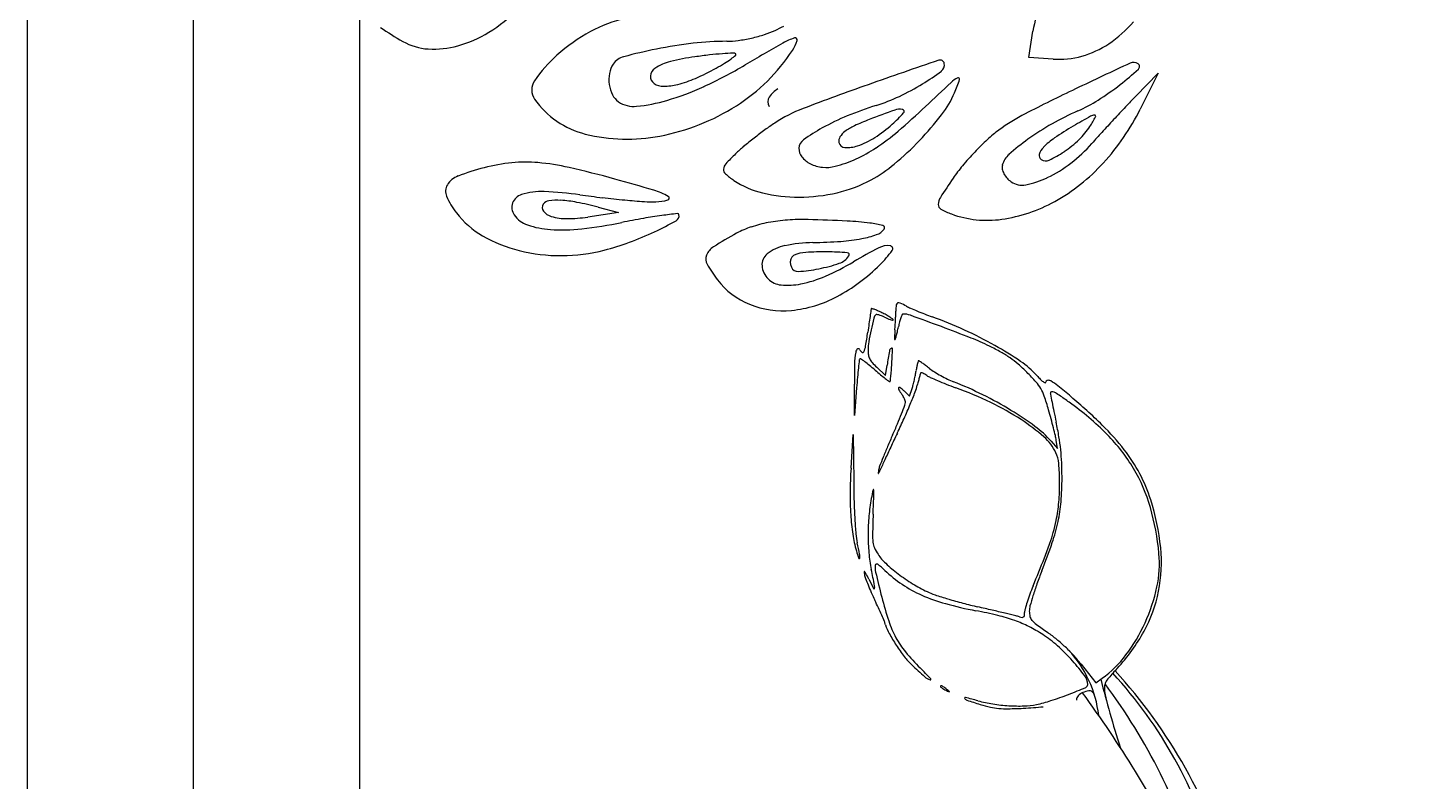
# Model space of a CAD drawing. Header units: millimetres. Extents: x 56222 to 3066687, y -650199 to -121287.
# Drawn here: x 140514.61 to 140522.88, y -185740.97 to -185736.43 of the extents above; entities that cross this region are included whole.
import ezdxf

# ---------------------------------------------------------------- set-up
doc = ezdxf.new("R2010")
doc.units = ezdxf.units.MM
doc.header["$MEASUREMENT"] = 0
doc.layers.add('$TD_AUDIT_GENERATED_(A0BDF17)', color=32, linetype='Continuous', lineweight=30)
doc.layers.add('FURNITURE', color=32, linetype='Continuous', lineweight=9)

msp = doc.modelspace()

# ---------------------------------------------------------------- linework, layer by layer
at = {"layer": '$TD_AUDIT_GENERATED_(A0BDF17)', "linetype": 'Continuous', "lineweight": 25, "ltscale": 2}
for p, q in [((140520.6349, -185736.6124), (140520.6595, -185736.4551)), ((140520.781, -185736.6227), (140520.6349, -185736.6124)), ((140521.2784, -185736.8466), (140521.4133, -185736.7076)), ((140521.4133, -185736.7076), (140521.3054, -185736.9242)), ((140518.1662, -185737.5463), (140517.9799, -185737.5738)), ((140518.0433, -185737.5145), (140518.1662, -185737.5463)), ((140519.7199, -185738.4784), (140519.7726, -185738.5282)), ((140519.7726, -185738.5282), (140519.7819, -185738.466)), ((140519.5867, -185738.7696), (140519.5849, -185738.5797)), ((140519.5987, -185738.6021), (140519.5867, -185738.7696)), ((140519.8837, -185738.6206), (140519.9174, -185738.6522)), ((140519.9174, -185738.6522), (140519.9325, -185738.6054)), ((140519.5649, -185739.0861), (140519.5784, -185738.8822)), ((140519.5784, -185738.8822), (140519.5809, -185739.1635)), ((140520.7688, -185738.9226), (140520.8085, -185738.9666)), ((140520.8085, -185738.9666), (140520.8003, -185738.9173)), ((140520.9492, -185740.2659), (140521.0381, -185740.3777)), ((140521.0381, -185740.3777), (140521.0767, -185740.3502))]:
    msp.add_line(p, q, dxfattribs=at)
for centre, radius, start, end in [((140516.81, -185735.5355), 1.0895, 301.82711, 313.75859), ((140521.2682, -185736.5503), 0.6162, 154.1007, 171.11601), ((140518.3704, -185737.1366), 0.7752, 102.17137, 118.8557), ((140518.6621, -185735.5129), 1.038, 295.46174, 298.63045), ((140520.7175, -185735.934), 0.7176, 303.78741, 319.69052), ((140517.8919, -185734.7179), 2.07, 235.93225, 240.32767), ((140517.0045, -185735.8488), 0.7208, 285.5661, 301.82703), ((140518.5321, -185737.4299), 1.1101, 118.85575, 131.60327), ((140518.7503, -185735.5413), 0.9792, 277.96318, 282.73569), ((140518.7511, -185735.545), 0.9754, 282.73562, 287.51294), ((140518.896, -185736.0042), 0.4939, 287.51292, 295.46169), ((140519.3271, -185736.8263), 0.3458, 107.17137, 119.81128), ((140519.2286, -185736.5074), 0.0121, 341.6018, 107.17148), ((140517.0416, -185736.2103), 0.3524, 240.32773, 266.53504), ((140517.053, -185736.0229), 0.5401, 266.53502, 285.56607), ((140519.0466, -185739.813), 3.3151, 101.36434, 104.86026), ((140518.921, -185739.1883), 2.678, 96.57964, 101.36429), ((140518.8234, -185738.3424), 1.8264, 90.20557, 96.57958), ((140518.953, -185738.7226), 2.1378, 94.35769, 96.43724), ((140519.0543, -185740.0515), 3.4705, 93.28166, 94.35767), ((140518.8151, -185736.0044), 0.5116, 270.20558, 277.96322), ((140518.8569, -185736.6099), 0.0233, 55.7303, 93.28169), ((140518.867, -185736.5952), 0.00544, 311.37949, 55.73034), ((140518.2803, -185735.9668), 1.1098, 302.38044, 327.05251), ((140532.4037, -185759.6489), 26.6492, 119.81126, 120.37712), ((140518.9941, -185736.4294), 0.2593, 327.05248, 341.60184), ((140520.8021, -185736.0604), 0.5655, 285.60574, 303.78733), ((140518.3383, -185737.2116), 0.8182, 131.6033, 146.00749), ((140518.2506, -185736.7333), 0.1419, 145.73023, 170.15535), ((140518.2247, -185736.7157), 0.1106, 104.86018, 145.73024), ((140518.5525, -185736.9366), 0.308, 104.08984, 123.12544), ((140518.8126, -185737.9732), 1.3767, 97.82615, 104.08977), ((140519.1242, -185740.2401), 3.6649, 96.43726, 97.82609), ((140517.4467, -185734.1319), 2.9283, 294.90531, 300.37717), ((140518.1665, -185735.6135), 1.2151, 298.86591, 301.6272), ((140518.5183, -185736.1848), 0.5443, 301.62718, 306.66084), ((140518.5882, -185736.2787), 0.4272, 306.6607, 311.37938), ((140536.8057, -185785.5279), 51.6756, 108.87027, 109.36921), ((140520.1008, -185736.6542), 0.0258, 10.73024, 108.8702), ((140520.0806, -185736.658), 0.0463, 306.76948, 10.73022), ((140520.8168, -185736.1129), 0.511, 265.9896, 285.60569), ((140537.3152, -185771.1688), 38.0786, 114.96166, 115.50963), ((140521.2656, -185736.6901), 0.0475, 55.73023, 114.96164), ((140521.2806, -185736.6681), 0.0209, 312.08735, 55.73021), ((140517.7405, -185736.8086), 0.0973, 146.00748, 214.73664), ((140518.3241, -185736.7461), 0.2165, 170.15543, 187.9596), ((140518.4083, -185736.7275), 0.0508, 176.35292, 235.73018), ((140518.4164, -185736.728), 0.0589, 123.12547, 176.35304), ((140518.3638, -185736.1323), 0.662, 283.81308, 293.58022), ((140518.0264, -185735.3594), 1.5053, 293.58029, 298.86592), ((140519.188, -185735.4634), 1.5376, 301.65616, 306.76954), ((140520.2739, -185736.8779), 0.1564, 115.33181, 132.97104), ((140519.2886, -185736.4341), 0.9811, 336.50775, 341.41542), ((140520.2106, -185736.7441), 0.00839, 341.41538, 115.33176), ((140519.8999, -185735.1394), 2.0807, 308.10362, 312.08733), ((140518.3117, -185736.7478), 0.2039, 187.95966, 206.30385), ((140518.226, -185736.7901), 0.1084, 206.30384, 235.7302), ((140518.4345, -185736.689), 0.0974, 235.73026, 271.19227), ((140518.4284, -185736.3953), 0.3912, 271.1923, 283.81302), ((140518.0169, -185735.3599), 1.5744, 286.1985, 294.90533), ((140519.2083, -185736.9439), 0.1643, 120.53703, 145.73023), ((140524.7624, -185751.2703), 15.3626, 109.36924, 110.92399), ((140519.2652, -185735.5887), 1.3904, 295.15237, 301.65621), ((140537.4491, -185755.3147), 25.3537, 132.97105, 133.44821), ((140519.6065, -185736.5723), 0.6345, 322.50698, 336.50775), ((140525.762, -185746.9576), 11.2522, 115.50968, 117.23265), ((140520.1711, -185735.4853), 1.6412, 302.46453, 308.10359), ((140518.0909, -185736.5656), 0.5237, 214.73656, 256.13314), ((140518.2573, -185736.7443), 0.1639, 235.73014, 275.87883), ((140518.1685, -185735.8818), 1.0309, 275.87876, 286.19854), ((140518.1676, -185735.7892), 1.3202, 280.71792, 302.38043), ((140519.1152, -185736.8805), 0.0517, 145.73018, 212.65014), ((140519.5916, -185737.7463), 0.8839, 110.92392, 123.37486), ((140520.3823, -185739.0041), 2.2051, 107.57168, 112.39207), ((140519.3744, -185735.8213), 1.1335, 287.57171, 295.15238), ((140517.0417, -185733.7708), 4.3213, 310.49447, 313.44824), ((140520.5671, -185736.1077), 0.9035, 293.64827, 302.46449), ((140520.0307, -185736.2895), 1.424, 317.65444, 333.52927), ((140530.1166, -185745.2996), 12.2301, 136.68926, 137.18338), ((140525.5829, -185741.0256), 5.9995, 135.84749, 136.68927), ((140520.0945, -185738.3054), 1.4495, 112.39198, 118.99315), ((140520.1838, -185738.3128), 1.4204, 111.00828, 114.93953), ((140521.9912, -185743.0194), 6.4621, 109.56142, 111.00823), ((140519.1145, -185736.2372), 1.0452, 311.91707, 317.2169), ((140519.8574, -185737.0141), 0.0889, 78.50806, 109.56138), ((140519.8727, -185736.9389), 0.0122, 317.21686, 78.50793), ((140518.6294, -185735.8228), 1.8659, 316.24363, 322.50702), ((140521.1506, -185737.9972), 1.1748, 117.23271, 126.2963), ((140521.6014, -185738.4696), 1.6749, 113.64824, 119.58001), ((140525.5778, -185744.993), 9.2367, 119.66489, 120.40629), ((140520.0522, -185736.4214), 1.1279, 327.44555, 330.83263), ((140521.0302, -185737.0089), 0.0483, 89.04084, 119.66497), ((140521.0309, -185736.9677), 0.00713, 330.83267, 89.04093), ((140530.117, -185745.2999), 12.2306, 137.18333, 137.67745), ((140518.2175, -185736.0528), 1.0519, 256.13307, 280.71791), ((140520.5211, -185739.0554), 2.4898, 126.30669, 128.2052), ((140519.872, -185738.1719), 1.3935, 123.37484, 126.30662), ((140519.9755, -185738.0908), 1.2041, 118.99309, 125.32702), ((140519.6028, -185737.1575), 0.1236, 127.02515, 147.64327), ((140519.7167, -185737.3085), 0.3128, 114.93955, 127.02508), ((140519.2572, -185736.3961), 0.8317, 302.79978, 311.91714), ((140518.9598, -185736.017), 1.3675, 303.53222, 310.4945), ((140520.9243, -185737.6891), 0.7926, 126.29626, 132.75637), ((140521.5709, -185738.4159), 1.6131, 119.58003, 125.68151), ((140521.9818, -185738.8653), 2.1318, 120.40637, 124.00196), ((140520.6498, -185736.8029), 0.419, 313.47404, 327.44559), ((140525.5117, -185741.1061), 6.002, 137.67743, 138.51899), ((140519.5933, -185737.9506), 1.0471, 130.11428, 133.68673), ((140520.479, -185739.0019), 2.4218, 128.20523, 130.11428), ((140519.3281, -185737.1631), 0.0769, 177.44774, 219.07848), ((140519.3177, -185737.1627), 0.0665, 125.32697, 177.44768), ((140519.5373, -185737.116), 0.046, 147.64326, 190.73021), ((140519.5296, -185737.1174), 0.0382, 190.73023, 266.55508), ((140519.5394, -185736.9543), 0.2017, 266.55517, 288.86054), ((140519.2283, -185736.4223), 0.8813, 294.57122, 303.53229), ((140519.4521, -185736.6987), 0.4718, 288.86063, 302.79975), ((140518.6042, -185735.7986), 1.9009, 309.97476, 316.24364), ((140521.5444, -185738.3598), 1.706, 132.7563, 136.39771), ((140521.4771, -185738.2853), 1.4524, 125.68152, 131.45091), ((140520.7978, -185737.2266), 0.1042, 136.07539, 163.47517), ((140521.0221, -185737.4427), 0.4158, 124.00196, 136.07537), ((140520.4414, -185736.5831), 0.7219, 304.17792, 313.47399), ((140520.3222, -185736.5179), 0.925, 307.71341, 318.51894), ((140517.6368, -185738.3641), 1.1224, 95.80397, 104.44672), ((140517.6081, -185738.0817), 0.8385, 85.04949, 95.80403), ((140517.5625, -185738.6075), 1.3662, 77.06916, 85.04952), ((140518.8496, -185737.2888), 0.0521, 137.56265, 176.27978), ((140519.73, -185738.0937), 1.245, 133.68676, 137.56256), ((140519.3902, -185737.1127), 0.1568, 219.07842, 243.51827), ((140519.4149, -185737.063), 0.2124, 243.51829, 264.17301), ((140519.2756, -185736.5257), 0.7677, 284.63269, 294.57117), ((140519.2886, -185736.615), 0.8355, 298.38574, 309.97481), ((140521.5675, -185738.3818), 1.7379, 136.39779, 140.02339), ((140520.6033, -185737.2959), 0.1324, 131.45089, 164.86153), ((140520.7247, -185737.2049), 0.028, 163.47506, 235.73022), ((140520.7363, -185737.1878), 0.0486, 235.73016, 295.4788), ((140520.413, -185736.6353), 0.7766, 295.39405, 307.71337), ((140520.464, -185736.6165), 0.6816, 295.47881, 304.17786), ((140520.2295, -185736.4706), 1.1551, 299.08234, 317.65445), ((140517.2447, -185737.4473), 0.1287, 110.59606, 148.43405), ((140517.7405, -185738.7667), 1.5381, 104.4467, 110.59604), ((140516.4489, -185743.4577), 6.3427, 74.51454, 77.06914), ((140518.8323, -185737.2877), 0.0347, 176.27973, 228.21136), ((140519.1353, -185736.9486), 0.4894, 228.2114, 235.73026), ((140519.4152, -185737.0604), 0.2151, 264.17302, 284.63268), ((140520.9623, -185737.8744), 0.9481, 140.02338, 145.73024), ((140520.5246, -185737.2746), 0.0508, 164.86145, 192.33421), ((140520.5813, -185737.2622), 0.1089, 192.33433, 207.87179), ((140520.603, -185737.2508), 0.1334, 207.87166, 221.94709), ((140520.5113, -185736.8425), 0.5473, 281.03922, 295.39409), ((140517.1982, -185737.4188), 0.0741, 148.43401, 203.68878), ((140517.7021, -185737.8328), 0.4122, 87.68012, 107.0159), ((140514.5472, -185750.3217), 13.4653, 73.47313, 74.51453), ((140518.2528, -185737.8336), 0.439, 61.0976, 73.47313), ((140519.1504, -185736.9264), 0.5163, 235.73018, 256.81901), ((140519.2963, -185736.6292), 0.8193, 283.08515, 298.38579), ((140523.9513, -185739.911), 4.565, 145.73025, 147.45803), ((140520.6058, -185737.2483), 0.1372, 221.9471, 235.73027), ((140520.5939, -185737.2657), 0.1161, 235.73014, 281.03929), ((140517.5762, -185737.2529), 0.4869, 203.68873, 217.46573), ((140517.6025, -185737.5161), 0.079, 160.09337, 214.73657), ((140517.6055, -185737.5172), 0.0822, 107.0158, 160.09337), ((140517.7422, -185737.5168), 0.0357, 145.73025, 217.76866), ((140517.7525, -185737.5239), 0.0483, 97.36597, 145.73016), ((140517.6286, -185739.6452), 2.2261, 82.13413, 87.6802), ((140517.796, -185737.8603), 0.3875, 86.91901, 97.36596), ((140517.7783, -185738.1903), 0.718, 78.9922, 86.919), ((140517.5058, -185739.5908), 2.1448, 75.48706, 78.99214), ((140518.7742, -185731.3535), 6.1444, 262.13411, 263.41088), ((140518.7462, -185731.5961), 5.9001, 263.41079, 264.72698), ((140518.6887, -185732.219), 5.2746, 264.72697, 266.00281), ((140518.3709, -185736.7668), 0.7157, 266.00282, 271.56836), ((140518.3828, -185737.2014), 0.281, 271.56845, 286.50308), ((140518.4593, -185737.4595), 0.0117, 286.50301, 61.09761), ((140519.2486, -185736.507), 0.947, 256.81905, 270.21077), ((140519.2483, -185736.4226), 1.0315, 270.21081, 283.08514), ((140520.1744, -185737.501), 0.0847, 147.45801, 177.70342), ((140520.1209, -185737.4988), 0.0312, 177.70343, 240.86619), ((140520.341, -185736.6712), 0.9255, 278.11577, 299.08234), ((140517.6093, -185737.2275), 0.5286, 217.46573, 240.27247), ((140517.6691, -185737.47), 0.16, 214.73654, 251.35883), ((140517.7859, -185737.4829), 0.091, 217.76869, 253.90138), ((140517.8531, -185737.25), 0.3335, 253.90145, 270.50074), ((140517.8481, -185736.6824), 0.9011, 270.5008, 278.40631), ((140519.2512, -185742.8565), 5.3568, 100.05933, 101.48254), ((140518.789, -185740.2507), 2.7104, 97.68994, 100.05938), ((140519.1664, -185743.0463), 5.5313, 96.72049, 97.68993), ((140518.4961, -185737.5667), 0.0337, 298.64417, 10.73025), ((140518.5202, -185737.5621), 0.00916, 10.73016, 96.72035), ((140520.3268, -185737.1294), 0.4541, 240.86617, 249.81946), ((140520.3841, -185736.9735), 0.6202, 249.81946, 278.11574), ((140517.7939, -185737.0999), 0.5506, 251.35879, 265.95837), ((140517.8274, -185736.6253), 1.0263, 265.95829, 276.50976), ((140517.6249, -185734.8507), 2.8125, 276.50975, 281.48247), ((140517.5957, -185735.9982), 1.8408, 290.18875, 295.31403), ((140517.3142, -185735.403), 2.4991, 295.31411, 298.64413), ((140519.1234, -185738.1228), 0.5145, 108.1445, 118.70122), ((140519.2249, -185738.4324), 0.8402, 100.83317, 108.14438), ((140519.2534, -185738.5816), 0.9922, 94.08562, 100.83311), ((140519.2703, -185738.8174), 1.2286, 88.33698, 94.08552), ((140518.9113, -185751.1798), 13.5962, 87.34345, 88.33695), ((140519.4595, -185739.3658), 1.7695, 82.87799, 87.34351), ((140519.6079, -185738.1779), 0.5724, 75.00362, 82.878), ((140519.6859, -185737.5889), 0.0966, 289.55395, 323.41069), ((140519.7525, -185737.6383), 0.0137, 323.41082, 75.00371), ((140517.7823, -185736.9246), 0.8774, 240.27245, 255.87675), ((140517.6851, -185736.2411), 1.5819, 284.44663, 290.18876), ((140520.1834, -185740.0588), 2.7217, 118.70129, 122.09959), ((140519.2144, -185737.9881), 0.2465, 101.16613, 128.92687), ((140519.3552, -185738.7013), 0.9734, 91.1655, 101.1662), ((140519.2675, -185734.3924), 3.3363, 271.16554, 274.06478), ((140519.4275, -185736.6431), 1.08, 274.06483, 280.78553), ((140519.5171, -185737.1136), 0.6009, 280.78559, 289.55398), ((140519.7858, -185737.8645), 0.1184, 83.18729, 117.3749), ((140519.7977, -185737.765), 0.0182, 323.45994, 83.18727), ((140517.8169, -185736.7869), 1.0194, 255.87683, 270.34128), ((140517.8167, -185736.7522), 1.0542, 270.34134, 284.44668), ((140518.7541, -185737.827), 0.0635, 157.74841, 209.42144), ((140518.7936, -185737.8432), 0.1062, 122.0996, 157.74841), ((140519.1116, -185737.8607), 0.0828, 128.92687, 184.2925), ((140519.2608, -185737.8463), 0.0614, 167.20568, 187.26648), ((140519.2479, -185737.8433), 0.0482, 144.23884, 167.20578), ((140519.2359, -185737.8347), 0.0334, 114.01274, 144.23878), ((140519.306, -185737.992), 0.2056, 93.61384, 114.01278), ((140519.3988, -185739.4609), 1.6774, 89.26587, 93.61387), ((140519.3934, -185739.8759), 2.0925, 85.91568, 89.26587), ((140519.456, -185737.7422), 0.1165, 288.99194, 325.38232), ((140519.5416, -185737.8013), 0.0126, 325.38236, 85.91565), ((140521.1263, -185740.4533), 3.0337, 117.3749, 120.63298), ((140519.1958, -185737.319), 0.7672, 314.96686, 323.45994), ((140519.4029, -185737.4611), 0.8085, 209.42151, 217.46574), ((140519.1542, -185737.8576), 0.1255, 184.29248, 224.93409), ((140519.2774, -185737.8442), 0.0781, 187.26644, 204.01277), ((140519.2454, -185737.8584), 0.0431, 204.01268, 273.7725), ((140519.184, -185736.9279), 0.9756, 273.77256, 281.04439), ((140519.1948, -185736.9832), 0.9192, 281.04436, 288.99199), ((140518.7839, -185736.4978), 1.5633, 293.67534, 300.63304), ((140518.9599, -185737.0828), 1.1011, 298.24556, 314.96682), ((140519.1241, -185737.6747), 0.4572, 217.46573, 248.24338), ((140519.1551, -185737.8566), 0.1269, 224.93405, 264.83225), ((140519.1812, -185737.569), 0.4157, 264.83224, 281.32689), ((140519.1202, -185737.2648), 0.7259, 281.32685, 293.67542), ((140519.1389, -185737.416), 0.7228, 275.32626, 298.24556), ((140519.1557, -185737.5957), 0.5423, 248.24331, 275.3263), ((140543.7427, -185741.6799), 24.3179, 171.61623, 171.7063), ((140519.7622, -185738.1457), 0.0784, 166.46282, 171.61628), ((140519.6889, -185738.1281), 0.003, 73.46432, 166.46299), ((140519.6006, -185738.4257), 0.3134, 70.03145, 73.46413), ((140519.7473, -185738.1945), 0.0463, 134.9999, 165.53624), ((140519.6015, -185738.4231), 0.3107, 65.54806, 70.03145), ((140519.7186, -185738.1658), 0.00572, 78.91055, 134.99987), ((140519.6924, -185738.2996), 0.142, 73.44022, 78.91047), ((140519.4635, -185738.7266), 0.6441, 62.94925, 65.54808), ((140519.6857, -185738.3223), 0.1657, 67.48675, 73.44028), ((140519.4283, -185738.7954), 0.7214, 60.63114, 62.94925), ((140516.4364, -185738.0229), 3.4004, 357.10049, 357.61202), ((140518.3777, -185738.1039), 1.4573, 357.61204, 358.57552), ((140520.2791, -185738.1512), 0.4446, 173.72246, 178.57561), ((140519.8508, -185738.1041), 0.0138, 114.13712, 173.72248), ((140519.8525, -185738.1078), 0.0179, 64.93965, 114.13719), ((140519.5443, -185738.7669), 0.7455, 61.58523, 64.93977), ((140520.17, -185738.2885), 0.3239, 156.8326, 160.50013), ((140519.8774, -185738.1633), 0.00564, 89.99994, 156.83266), ((140519.8774, -185738.2901), 0.1324, 70.1583, 89.99984), ((140520.0446, -185737.8422), 0.3059, 241.5852, 246.44567), ((140520.7548, -185736.2132), 2.0829, 246.44563, 247.62499), ((140520.851, -185735.9795), 2.3357, 247.62497, 248.83252), ((140520.8615, -185735.9522), 2.365, 248.83246, 250.02879), ((140538.7822, -185740.9245), 19.3003, 171.9335, 172.08499), ((140530.7844, -185739.791), 11.2227, 171.70625, 171.9336), ((140521.8319, -185738.7322), 2.1991, 165.53631, 167.43734), ((140519.6412, -185738.4295), 0.2817, 63.48681, 67.4868), ((140519.9114, -185737.8879), 0.3235, 243.48682, 246.96418), ((140519.6141, -185738.4654), 0.3427, 56.58597, 60.63109), ((140519.8576, -185738.0144), 0.186, 246.96412, 252.2273), ((140519.8541, -185738.0255), 0.1744, 252.22731, 256.67542), ((140519.5982, -185738.4895), 0.3716, 53.68846, 56.58586), ((140519.815, -185738.1904), 0.00492, 256.67533, 314.99988), ((140519.8167, -185738.1921), 0.00252, 314.99995, 53.68858), ((140517.8902, -185738.1104), 1.9439, 355.80209, 356.59163), ((140516.343, -185738.0182), 3.4939, 356.59155, 357.10056), ((140518.4881, -185737.9523), 1.391, 347.02102, 348.27189), ((140520.4164, -185738.3527), 0.5785, 165.25423, 168.27194), ((140520.1618, -185738.2856), 0.3152, 160.50011, 165.25429), ((140512.9381, -185757.5209), 20.5769, 69.60596, 70.15829), ((140519.1592, -185740.6367), 2.6193, 65.45413, 70.02871), ((140516.9525, -185746.7229), 9.0568, 68.39655, 69.60594), ((140516.645, -185737.8468), 3.0497, 350.4953, 352.08489), ((140519.9641, -185738.375), 0.2968, 170.40394, 179.82471), ((140521.0611, -185738.5605), 1.4094, 167.43735, 170.40396), ((140520.2198, -185738.2928), 0.3926, 177.48388, 180.30109), ((140520.4929, -185738.2914), 0.6658, 180.30112, 181.66566), ((140519.8292, -185738.3107), 0.00176, 181.66586, 269.99997), ((140520.6092, -185738.3099), 0.7824, 175.80211, 177.48383), ((140519.8292, -185738.3101), 0.00234, 269.99989, 344.23883), ((140518.2026, -185737.851), 1.6925, 344.23885, 344.97704), ((140519.1403, -185738.1026), 0.7217, 344.977, 347.02103), ((140519.2265, -185740.4894), 2.4574, 60.65522, 65.45407), ((140519.7107, -185739.7579), 1.5656, 63.96461, 68.39645), ((140520.1373, -185738.4752), 0.5516, 170.75732, 178.49435), ((140519.6197, -185738.3909), 0.0271, 122.92092, 170.75741), ((140519.61, -185738.3759), 0.00927, 20.99354, 122.92099), ((140519.6515, -185738.36), 0.0352, 200.99347, 234.47769), ((140519.6354, -185738.3825), 0.00751, 234.47766, 336.04476), ((140519.5085, -185738.3262), 0.1463, 336.04474, 350.49527), ((140519.8543, -185738.3747), 0.187, 179.82468, 189.16284), ((140519.7489, -185738.3917), 0.0802, 189.16277, 206.74072), ((140523.3968, -185739.0057), 3.655, 170.16228, 171.50849), ((140519.8206, -185738.3856), 0.0254, 124.27344, 170.16223), ((140519.8093, -185738.369), 0.00537, 358.27107, 124.27343), ((140517.3464, -185738.2947), 2.4694, 356.48533, 358.27109), ((140519.7944, -185739.5865), 1.3748, 60.70767, 63.9646), ((140519.4272, -185740.1324), 2.0477, 55.57755, 60.65519), ((140520.145, -185738.9615), 0.6581, 55.05721, 60.70772), ((140522.9215, -185738.5484), 3.3367, 178.49428, 180.53854), ((140522.2185, -185738.7603), 2.6242, 173.90718, 175.1262), ((140526.5911, -185739.227), 7.0217, 173.51441, 173.90723), ((140519.6245, -185738.4351), 0.0101, 134.99986, 173.5143), ((140519.6202, -185738.4308), 0.00404, 55.21926, 134.99996), ((140518.9396, -185739.4107), 1.1971, 53.77334, 55.21923), ((140519.2198, -185739.0281), 0.7229, 50.86481, 53.77344), ((140518.7886, -185739.5581), 1.4062, 49.09699, 50.86488), ((140519.7708, -185738.3806), 0.1048, 206.74069, 221.59589), ((140520.0246, -185738.1553), 0.4442, 221.5959, 226.67652), ((140520.9051, -185737.115), 1.8262, 229.09699, 230.45695), ((140518.1482, -185738.3633), 1.6648, 354.35076, 355.64747), ((140516.8337, -185738.2632), 2.983, 355.64748, 356.48537), ((140520.6907, -185738.6123), 0.7426, 169.41668, 171.21092), ((140520.3415, -185738.547), 0.3873, 166.49606, 169.41661), ((140520.5832, -185738.6051), 0.6359, 165.02924, 166.496), ((140519.9712, -185738.4414), 0.00241, 90.00009, 165.02943), ((140519.9712, -185738.4452), 0.00613, 55.33942, 90), ((140518.5393, -185740.5162), 2.5239, 54.83856, 55.33932), ((140519.354, -185739.3597), 1.1093, 53.50816, 54.83855), ((140518.8382, -185740.0568), 1.9765, 52.64478, 53.50811), ((140520.2624, -185738.1911), 0.3707, 232.64477, 238.16403), ((140520.1774, -185738.9151), 0.6016, 49.10303, 55.05724), ((140519.9328, -185739.1975), 0.9752, 44.95687, 49.10303), ((140520.2624, -185738.9136), 0.5703, 42.42999, 55.57753), ((140524.3631, -185738.9432), 4.7766, 175.12621, 175.90474), ((140520.3324, -185737.8087), 0.9267, 230.45696, 232.71617), ((140520.976, -185736.9633), 1.9892, 232.71625, 233.59883), ((140519.7973, -185738.562), 0.00293, 233.59882, 318.4075), ((140519.7932, -185738.5584), 0.00841, 318.40746, 353.88155), ((140515.8763, -185738.1385), 3.9478, 353.88164, 354.35078), ((140518.9673, -185738.3313), 1.0038, 345.46225, 347.1325), ((140518.9231, -185738.3212), 1.0492, 347.13251, 348.78925), ((140519.3323, -185738.4023), 0.632, 348.78922, 351.21091), ((140522.0522, -185739.0928), 2.1489, 165.62861, 166.3785), ((140521.1878, -185738.8714), 1.2566, 164.50793, 165.62862), ((140522.2941, -185739.178), 2.4046, 164.00917, 164.50788), ((140519.9929, -185738.5185), 0.0108, 141.1517, 164.00905), ((140519.9866, -185738.5135), 0.00269, 70.17035, 141.15195), ((140519.9425, -185738.6358), 0.1327, 65.84441, 70.17019), ((140519.9393, -185738.6429), 0.1406, 60.6181, 65.8444), ((140519.8789, -185738.7502), 0.2636, 57.3539, 60.61794), ((140520.1052, -185738.397), 0.1559, 237.35394, 245.92048), ((140520.9713, -185736.4587), 2.2788, 245.92054, 247.1281), ((140520.5271, -185737.7648), 0.8724, 238.16404, 241.07543), ((140521.01, -185736.3671), 2.3783, 247.1281, 248.50021), ((140520.5417, -185737.7383), 0.9027, 241.07537, 243.96567), ((140520.375, -185738.0796), 0.5228, 243.96568, 248.31643), ((140519.3277, -185740.7135), 2.3116, 63.51688, 68.31641), ((140519.4897, -185739.6399), 1.6013, 42.05735, 44.95682), ((140520.5052, -185738.7238), 0.2337, 30.05379, 42.05727), ((140521.0628, -185738.182), 0.5141, 222.43003, 225.68902), ((140520.8323, -185738.418), 0.1843, 225.68907, 232.69714), ((140520.7597, -185738.5134), 0.0644, 232.69719, 244.85448), ((140520.7335, -185738.5692), 0.00273, 244.85446, 359.99996), ((140520.7483, -185738.5692), 0.012, 99.95765, 179.99989), ((140520.7517, -185738.5885), 0.0317, 60.55744, 99.9577), ((140520.6158, -185738.8293), 0.3082, 51.07153, 60.5575), ((140519.8615, -185738.6078), 0.0114, 150.64314, 212.65963), ((140519.8565, -185738.605), 0.00576, 52.44728, 150.64318), ((140520.226, -185738.3741), 0.4444, 212.65969, 217.10231), ((140519.6681, -185738.85), 0.3148, 46.78807, 52.44729), ((140519.7866, -185738.7064), 0.1065, 29.33356, 37.10241), ((140519.7644, -185738.7189), 0.1319, 22.71661, 29.33358), ((140516.7093, -185737.3628), 3.4795, 337.39138, 338.70229), ((140519.5561, -185738.4839), 0.3956, 342.11407, 345.4622), ((140519.6601, -185738.5132), 0.3124, 338.70231, 346.37845), ((140521.229, -185735.8111), 2.9758, 248.50017, 249.66005), ((140519.3424, -185740.9004), 2.4519, 64.27702, 69.66), ((140519.3374, -185740.6942), 2.29, 58.68335, 63.51679), ((140520.4914, -185738.7317), 0.2496, 18.58262, 30.05373), ((140518.853, -185739.2826), 1.9781, 16.08613, 18.58252), ((140520.7715, -185738.6324), 0.00706, 93.15603, 180.39249), ((140520.8066, -185738.6322), 0.0422, 180.3925, 191.16328), ((140540.0281, -185734.839), 19.6344, 191.16331, 191.30655), ((140520.7728, -185738.6562), 0.0308, 63.44387, 93.15603), ((140520.6703, -185738.8613), 0.2602, 55.52121, 63.44389), ((140518.1825, -185741.8418), 4.1807, 49.66211, 51.07157), ((140518.6896, -185741.7456), 3.7591, 54.39503, 55.52122), ((140518.4625, -185741.512), 3.748, 45.76381, 49.66207), ((140516.3517, -185737.3633), 3.7842, 338.37542, 339.21125), ((140516.444, -185737.2524), 3.7669, 335.96665, 337.39146), ((140519.7782, -185738.7131), 0.117, 15.86457, 22.71671), ((140519.8503, -185738.6915), 0.0419, 339.21126, 359.99986), ((140519.8542, -185738.6915), 0.0379, 359.99986, 15.86466), ((140519.6938, -185740.171), 1.6423, 57.00834, 64.27696), ((140519.5176, -185740.398), 1.9433, 53.56834, 58.68332), ((140517.1281, -185739.78), 3.7733, 15.22234, 16.08612), ((140528.5919, -185737.1256), 7.9718, 191.3066, 191.71546), ((140519.8203, -185740.1664), 1.8168, 44.94677, 54.39498), ((140515.9859, -185737.1751), 4.1941, 335.91871, 336.92986), ((140515.8402, -185736.9831), 4.4279, 334.70456, 335.96666), ((140517.4501, -185737.7988), 2.6026, 336.92984, 338.37551), ((140519.9311, -185739.8055), 1.2065, 48.80176, 57.00827), ((140517.3686, -185739.7145), 3.524, 14.31314, 15.22231), ((140534.4844, -185735.9036), 13.9897, 191.71542, 191.98379), ((140518.7301, -185739.2476), 2.1157, 9.55403, 11.98374), ((140523.7801, -185740.6586), 4.3432, 155.91872, 156.91176), ((140566.7755, -185761.0552), 51.9092, 154.70453, 154.80835), ((140520.284, -185739.3596), 0.6527, 42.02977, 53.56832), ((140520.5319, -185739.1191), 0.2942, 25.38566, 48.80175), ((140517.7087, -185739.6278), 3.173, 13.44226, 14.31315), ((140520.4153, -185738.9808), 0.3902, 9.36605, 13.44233), ((140519.5685, -185739.1065), 1.2654, 5.98345, 9.55406), ((140520.0888, -185739.8418), 1.4168, 37.70514, 45.76379), ((140520.3644, -185739.6233), 1.0481, 30.68201, 44.94672), ((140522.6999, -185740.1981), 3.1689, 156.91183, 158.16957), ((140548.2819, -185752.3561), 31.4717, 154.80827, 154.9593), ((140519.5661, -185739.1068), 1.2678, 2.41677, 5.98349), ((140520.4167, -185739.5884), 1.0024, 27.88608, 37.70514), ((140519.8664, -185739.1232), 0.1384, 159.17377, 169.24858), ((140522.8431, -185740.2555), 3.3232, 158.16957, 159.17384), ((140569.2172, -185762.1366), 54.579, 154.95928, 155.0333), ((140520.6262, -185739.0744), 0.1899, 5.15366, 25.3857), ((140519.5272, -185739.1735), 1.2933, 0.2444, 5.15367), ((140518.7031, -185739.1432), 2.1316, 359.99989, 2.41677), ((140522.1958, -185739.2613), 2.6368, 176.19119, 179.39313), ((140519.7577, -185739.1155), 0.0299, 171.39283, 184.91063), ((140519.7287, -185739.1179), 0.000832, 184.9108, 319.98341), ((140520.0934, -185739.1663), 0.3694, 169.24862, 171.3928), ((140519.7171, -185739.1082), 0.016, 319.98312, 337.65265), ((140520.0642, -185739.2509), 0.3593, 155.03335, 157.6528), ((140518.9907, -185739.1432), 1.8441, 355.49491, 359.99984), ((140520.4112, -185739.5956), 0.9937, 15.97079, 30.68198), ((140520.4521, -185739.5696), 0.9623, 17.76161, 27.88606), ((140521.3178, -185739.252), 1.7587, 179.39317, 183.7304), ((140525.8697, -185739.1092), 6.2891, 180.49468, 181.62087), ((140521.8664, -185739.688), 2.2195, 167.72496, 169.11952), ((140519.6994, -185739.2165), 0.00171, 6.60267, 167.72484), ((140475.5644, -185737.7969), 44.1613, 357.96673, 358.12739), ((140519.5414, -185739.2347), 0.1607, 358.12743, 6.60265), ((140519.4569, -185739.1738), 1.3637, 355.10101, 0.24439), ((140523.1619, -185739.1858), 3.5802, 181.62095, 183.33819), ((140520.6764, -185739.4592), 1.0076, 169.11952, 175.09617), ((140519.8742, -185739.2096), 0.9448, 348.32924, 355.10101), ((140519.9296, -185739.2172), 0.9022, 347.80426, 355.49482), ((140519.9294, -185739.7335), 1.4948, 5.13779, 15.97076), ((140520.0268, -185739.7058), 1.4089, 5.73667, 17.76163), ((140520.9522, -185739.2758), 1.3923, 183.73037, 188.58992), ((140522.2275, -185739.2403), 2.6442, 183.33826, 185.22508), ((140520.98, -185739.4853), 1.3123, 175.09609, 179.99872), ((140528.0339, -185739.6597), 8.3413, 177.96673, 178.78354), ((140519.6021, -185739.1533), 1.2227, 344.87364, 348.32923), ((140520.3435, -185739.3678), 0.7768, 188.58987, 196.11216), ((140520.0695, -185739.4377), 0.4772, 185.22515, 191.92776), ((140520.9515, -185739.4853), 1.2839, 179.99864, 184.94754), ((140520.0424, -185739.49), 0.348, 178.7835, 186.96667), ((140519.8963, -185739.2329), 0.9179, 340.58932, 344.87363), ((140519.7207, -185739.172), 1.1159, 341.05677, 347.80427), ((140516.619, -185740.1666), 3.0495, 10.63293, 11.9278), ((140519.8158, -185739.5177), 0.1198, 186.96665, 203.99267), ((140519.9451, -185739.4602), 0.2613, 203.99274, 213.49518), ((140517.0916, -185738.2697), 3.8956, 338.39637, 341.05683), ((140518.6631, -185738.7984), 2.2254, 338.17339, 340.58934), ((140520.5432, -185739.654), 0.8899, 348.77104, 5.73666), ((140520.5171, -185739.3176), 0.9574, 196.11216, 199.02813), ((140519.6144, -185739.6289), 0.00259, 199.02824, 353.52821), ((140519.5323, -185739.6196), 0.0853, 353.5282, 10.63285), ((140520.5496, -185739.5201), 0.8805, 184.94752, 191.51297), ((140519.9769, -185739.4391), 0.2994, 213.49517, 227.18379), ((140495.9811, -185729.714), 26.659, 337.78151, 338.17341), ((140520.7494, -185739.6597), 0.6715, 347.84309, 5.13781), ((140519.6451, -185739.7099), 0.00181, 43.33144, 183.6394), ((140519.7617, -185739.7025), 0.1186, 183.63967, 191.53328), ((140519.8003, -185739.6946), 0.1581, 191.53336, 200.26628), ((140519.6105, -185739.7425), 0.0493, 27.59793, 43.33157), ((140517.7563, -185740.7118), 2.1416, 26.55561, 27.59793), ((140502.9919, -185743.0964), 17.0378, 11.17743, 11.51295), ((140519.8258, -185739.6848), 0.1161, 173.1808, 193.4274), ((140519.7198, -185739.6722), 0.00937, 54.37769, 173.18082), ((140531.2993, -185736.9457), 11.9121, 193.42732, 194.17376), ((140519.5048, -185739.9722), 0.3785, 45.70135, 54.37774), ((140520.2781, -185739.1797), 0.7288, 225.70136, 236.1355), ((140520.4595, -185738.9182), 1.0095, 227.18374, 232.72064), ((140520.528, -185738.8283), 1.1225, 232.72066, 238.13066), ((140523.1214, -185740.6575), 2.5898, 158.39632, 160.24945), ((140520.9333, -185739.2762), 1.3659, 200.26625, 202.0527), ((140521.0758, -185739.2185), 1.5196, 202.05274, 203.92444), ((140522.3971, -185738.3923), 3.0465, 206.55554, 207.73537), ((140519.7032, -185739.8088), 0.00296, 207.73531, 345.7087), ((140519.6711, -185739.8006), 0.0361, 345.70871, 11.17743), ((140520.3061, -185739.138), 0.779, 236.1355, 246.06094), ((140520.391, -185739.0486), 0.8631, 238.13065, 244.71876), ((140522.0523, -185740.3633), 1.5033, 157.78156, 159.84071), ((140522.3887, -185740.3944), 1.8113, 160.24941, 162.67202), ((140520.3724, -185739.5785), 1.0572, 335.5332, 347.84315), ((140521.2186, -185739.1552), 1.6759, 203.92442, 205.66366), ((140517.0415, -185741.1622), 2.9584, 24.6864, 25.66363), ((140521.7665, -185739.3532), 2.08, 194.17378, 198.29152), ((140520.4105, -185738.9029), 1.0363, 246.06093, 254.51853), ((140520.2097, -185739.4326), 0.4385, 244.7187, 251.46756), ((140520.8946, -185737.3893), 2.5935, 251.46753, 253.27987), ((140520.7494, -185737.6792), 2.306, 254.5186, 259.16946), ((140520.9901, -185737.0716), 2.9252, 253.27993, 255.10946), ((140520.9663, -185737.1611), 2.8326, 255.10953, 256.98375), ((140521.6859, -185740.2318), 1.114, 162.30968, 164.50564), ((140521.749, -185740.2519), 1.1802, 159.84077, 162.30966), ((140522.2169, -185740.3408), 1.6314, 162.67196, 164.89405), ((140520.5948, -185739.6642), 0.8373, 331.20041, 348.77107), ((140517.4587, -185740.9704), 2.4992, 23.57736, 24.68637), ((140517.6181, -185740.9009), 2.3254, 22.565, 23.5773), ((140519.801, -185742.6364), 2.741, 76.33286, 79.16954), ((140513.791, -185768.2005), 29.0253, 76.80979, 76.98374), ((140516.001, -185758.7706), 19.3399, 76.57392, 76.80975), ((140520.2054, -185740.9736), 1.0298, 70.44189, 76.33289), ((140514.8281, -185763.6842), 24.3916, 76.41689, 76.57388), ((140520.443, -185740.4448), 0.4835, 73.79005, 76.41684), ((140520.6109, -185739.8674), 0.1178, 253.79012, 262.29189), ((140520.5966, -185739.9728), 0.0115, 262.29188, 309.22723), ((140520.5958, -185739.9718), 0.0128, 309.22737, 352.79364), ((140520.4607, -185739.9547), 0.149, 352.79357, 359.99992), ((140520.6864, -185739.9547), 0.0768, 164.50574, 179.99985), ((140520.7569, -185739.9467), 0.1191, 164.89398, 179.95138), ((140520.7643, -185739.9467), 0.1265, 179.95134, 194.62168), ((140520.6987, -185739.9638), 0.0588, 194.62167, 220.64551), ((140519.5806, -185740.0854), 0.2001, 16.45731, 22.56497), ((140520.0254, -185739.954), 0.2637, 196.45724, 208.86111), ((140520.3761, -185739.8128), 0.6156, 198.29155, 208.48713), ((140520.2954, -185740.7201), 0.7608, 63.42828, 70.44184), ((140520.2601, -185740.7906), 0.8396, 56.91457, 63.42826), ((140520.7808, -185739.8934), 0.1669, 220.64548, 233.47342), ((140522.5656, -185737.4837), 3.1655, 233.47338, 234.98024), ((140520.3784, -185739.5813), 1.0505, 323.18898, 335.53321), ((140520.7442, -185739.5578), 1.0844, 208.86105, 213.19851), ((140520.3081, -185739.8497), 0.5382, 208.48708, 219.57135), ((140520.3253, -185740.6905), 0.7202, 47.96844, 56.91464), ((140520.2217, -185740.8287), 0.9189, 50.73003, 54.9802), ((140520.2116, -185740.841), 0.9349, 46.53436, 50.73001), ((140520.3365, -185739.5222), 1.1321, 317.18554, 331.20047), ((140520.7512, -185739.5532), 1.0928, 213.19847, 217.61932), ((140520.2162, -185739.9656), 0.4173, 217.61929, 226.69043), ((140520.9067, -185739.355), 1.3148, 219.57127, 225.25889), ((140519.9952, -185741.0568), 1.2133, 41.91555, 47.96847), ((140520.1945, -185740.8591), 0.9597, 42.3944, 46.53437), ((140520.3673, -185740.6538), 0.6929, 6.56801, 42.9096), ((140520.1329, -185740.9153), 1.0432, 38.5053, 42.3944), ((140520.701, -185739.8227), 0.6476, 305.45315, 323.18898), ((140522.878, -185737.1418), 4.2979, 226.69041, 228.11133), ((140518.1891, -185742.0973), 2.546, 43.20996, 45.2588), ((140519.9338, -185741.1119), 1.2958, 36.76799, 41.91549), ((140523.0607, -185742.0461), 2.5816, 137.18558, 138.88242), ((140518.8458, -185742.4237), 3.1323, 16.01289, 42.53997), ((140520.0772, -185740.2646), 0.1031, 228.11136, 248.96429), ((140520.0417, -185740.357), 0.00413, 248.96431, 43.2099), ((140520.1087, -185740.401), 0.00547, 124.99818, 179.99982), ((140520.1084, -185740.4006), 0.00508, 66.92077, 124.99818), ((140520.0918, -185740.4397), 0.0475, 53.16158, 66.92076), ((140520.901, -185740.3892), 0.0884, 0.19341, 36.76789), ((140520.9707, -185740.3889), 0.0187, 292.59043, 0.19332), ((140528.9023, -185738.3566), 8.0855, 194.3192, 197.33451), ((140521.1517, -185740.4043), 0.0614, 153.41328, 178.53492), ((140518.2381, -185742.5175), 3.5641, 16.30042, 36.75895), ((140521.2175, -185740.4372), 0.135, 138.88242, 153.41329), ((140519.1784, -185742.13), 2.6691, 15.21435, 42.681), ((140520.1075, -185740.401), 0.0043, 179.9998, 230.8546), ((140520.1824, -185740.3089), 0.123, 230.85482, 235.34829), ((140520.1879, -185740.301), 0.1326, 235.34817, 240.56416), ((140519.6792, -185740.9905), 0.7358, 51.29933, 53.16163), ((140520.2304, -185740.2257), 0.2191, 240.56418, 244.1451), ((140522.9915, -185734.528), 6.5505, 244.14506, 244.35751), ((140516.1309, -185745.4194), 6.4107, 51.0835, 51.29939), ((140520.1573, -185740.4323), 0.00121, 244.35766, 326.39593), ((140520.1573, -185740.4323), 0.00115, 326.39557, 51.08331), ((140520.252, -185740.4703), 0.00369, 76.03396, 212.32488), ((140520.2706, -185740.4586), 0.0257, 212.32476, 252.16449), ((140519.2723, -185744.4098), 4.0632, 74.92691, 76.03386), ((140520.1623, -185738.6125), 1.9686, 287.92494, 291.20822), ((140519.203, -185736.1403), 4.6205, 291.2082, 292.59039), ((140520.96, -185740.4826), 0.0381, 136.86145, 179.78979), ((140520.9916, -185740.5122), 0.0815, 112.49992, 136.86136), ((140514.9003, -185744.8531), 7.4962, 27.36556, 36.08541), ((140521.0245, -185740.5915), 0.1673, 99.96992, 112.49992), ((140520.9999, -185740.4518), 0.0254, 49.66005, 99.97), ((140520.9861, -185740.4681), 0.0468, 16.70837, 49.66009), ((140521.3213, -185740.4086), 0.231, 178.53495, 187.91453), ((140521.39, -185740.399), 0.3004, 187.91465, 195.20983), ((140521.824, -185735.6307), 5.0973, 252.16439, 253.10426), ((140520.5477, -185739.6741), 0.8413, 254.92689, 261.15822), ((140520.5959, -185739.6739), 0.8717, 253.10418, 257.23797), ((140520.4892, -185740.1452), 0.3885, 257.23795, 264.80146), ((140520.5826, -185739.45), 1.0681, 261.15821, 266.36871), ((140520.5035, -185739.9873), 0.547, 264.80155, 270.88997), ((140520.4684, -185737.725), 2.8096, 270.89008, 272.70104), ((140520.5768, -185739.5407), 0.9772, 266.36868, 271.74433), ((140520.5006, -185738.4077), 2.1261, 272.70113, 274.39156), ((140520.5935, -185740.0878), 0.4299, 271.74431, 281.67616), ((140520.5368, -185738.8791), 1.6533, 274.39156, 276.43284), ((140520.5121, -185739.694), 0.832, 281.6762, 287.92493)]:
    msp.add_arc(centre, radius, start, end, dxfattribs=at)
at = {"layer": 'FURNITURE', "lineweight": 30}
for p, q in [((140515.608, -185785.0409), (140515.608, -185724.4446)), ((140516.608, -185784.0409), (140516.608, -185725.4446))]:
    msp.add_line(p, q, dxfattribs=at)
msp.add_lwpolyline([(140514.608, -185706.049), (140553.6092, -185706.049), (140553.6092, -185813.049), (140514.608, -185813.049)], close=True, dxfattribs=at)
msp.add_lwpolyline([(140515.608, -185813.049), (140515.608, -185724.4446)], dxfattribs=at)

doc.saveas('drawing.dxf')
